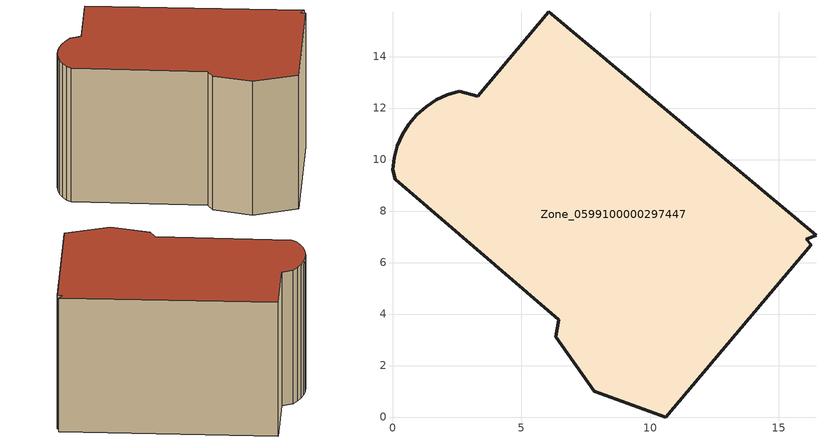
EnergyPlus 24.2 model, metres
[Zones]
Zone_0599100000297447
 floor ground (C_G): 16.06,6.91 16.26,6.69 10.61,0 7.83,1.01 6.34,3.11 6.46,3.78 0.1,9.23 0,9.6 0.06,10.07 0.19,10.53 0.39,10.97 0.64,11.37 0.95,11.74 1.3,12.05 1.7,12.32 2.13,12.52 2.59,12.66 3.3,12.45 6.07,15.73 16.45,7.06 z0
 wall outside (C_F): 6.46,3.78 6.34,3.11 7.83,1.01 10.61,0 16.26,6.69 16.06,6.91 16.45,7.06 6.07,15.73 3.3,12.45 2.59,12.66 2.13,12.52 1.7,12.32 1.3,12.05 0.95,11.74 0.64,11.37 0.39,10.97 0.19,10.53 0.06,10.07 0,9.6 0.1,9.23 6.46,3.78 z0:9.12
 roof outside (C_R): 16.06,6.91 16.45,7.06 6.07,15.73 3.3,12.45 2.59,12.66 2.13,12.52 1.7,12.32 1.3,12.05 0.95,11.74 0.64,11.37 0.39,10.97 0.19,10.53 0.06,10.07 0,9.6 0.1,9.23 6.46,3.78 6.34,3.11 7.83,1.01 10.61,0 16.26,6.69 z9.12
[BUILDING]
Pand.0599100000297447: North Axis=0; Terrain=City; Loads Convergence Tolerance Value=0.04; Temperature Convergence Tolerance Value=0.4; Solar Distribution=FullExterior; Maximum Number of Warmup Days=25; Minimum Number of Warmup Days=1
[Site:Location]
Rotterdam.The.Hague.AP_ZH_NLD Design_Conditions: Latitude=51.96; Longitude=4.45; Time Zone=1; Elevation=-4.5
[SITE:GROUNDTEMPERATURE:BUILDINGSURFACE]
18, 18, 18, 18, 18, 18, 18, 18, 18, 18, 18, 18
[MATERIAL] Thermal Absorptance=0.9; Solar Absorptance=0.7; Visible Absorptance=0.7
Name | Roughness | Thickness | Conductivity | Density | Specific Heat
G.D.1975-1991 | MediumSmooth | 0.15 | 0.288461 | 540 | 1210
F.D.1975-1991 | Rough | 0.3 | 0.230769 | 1920 | 840
R.D.1975-1991 | MediumRough | 0.2 | 0.153846 | 1500 | 1000
[CONSTRUCTION]
C_G: G.D.1975-1991
C_F: F.D.1975-1991
C_R: R.D.1975-1991
[ZONE]
Zone_0599100000297447: Type=1; Multiplier=1; Ceiling Height=Autocalculate; Volume=Autocalculate; Floor Area=autocalculate; Part of Total Floor Area=Yes
[ZONEINFILTRATION:DESIGNFLOWRATE]
Infil_Zone_0599100000297447: Zone or ZoneList or Space or SpaceList=Zone_0599100000297447; Schedule=AlwaysOn; Design Flow Rate Calculation Method=Flow/Area; Flow Rate per Floor Area=0.0042; Constant Term Coefficient=1; Temperature Term Coefficient=0; Velocity Term Coefficient=0; Velocity Squared Term Coefficient=0
[HVACTEMPLATE:ZONE:IDEALLOADSAIRSYSTEM]
Zone_0599100000297447: Maximum Heating Supply Air Temperature=50; Minimum Cooling Supply Air Temperature=13; Maximum Heating Supply Air Humidity Ratio=0.0156; Minimum Cooling Supply Air Humidity Ratio=0.0077; Heating Limit=NoLimit; Cooling Limit=NoLimit; Dehumidification Control Type=ConstantSensibleHeatRatio; Cooling Sensible Heat Ratio=0.7; Dehumidification Setpoint=60; Humidification Control Type=None; Humidification Setpoint=30; Outdoor Air Method=None; Outdoor Air Flow Rate per Person=0.00944; Outdoor Air Flow Rate per Zone Floor Area=0; Outdoor Air Flow Rate per Zone=0; Demand Controlled Ventilation Type=None; Outdoor Air Economizer Type=NoEconomizer; Heat Recovery Type=None; Sensible Heat Recovery Effectiveness=0.7; Latent Heat Recovery Effectiveness=0.65
[ZONECONTROL:THERMOSTAT]
ThermostatControl_Zone_0599100000297447: Zone or ZoneList=Zone_0599100000297447; Control Type Schedule=DualSetpointControlType; Control 1=Thermostat_Zone_0599100000297447; Temperature Difference Between Cutout And Setpoint=0
[THERMOSTATSETPOINT:DUALSETPOINT]
Thermostat_Zone_0599100000297447: Heating Setpoint Temperature Schedule=HeatingSetpoint_Zone_0599100000297447; Cooling Setpoint Temperature Schedule=CoolingSetpoint_Zone_0599100000297447
[SCHEDULE:COMPACT]
HeatingSetpoint_Zone_0599100000297447: Through: 12/31, For: AllDays, Until: 24:00, 21
CoolingSetpoint_Zone_0599100000297447: Through: 12/31, For: AllDays, Until: 24:00, 24
DualSetpointControlType: Through: 12/31, For: AllDays, Until: 24:00, 4
AlwaysOn: Through: 12/31, For: AllDays, Until: 24:00, 1
